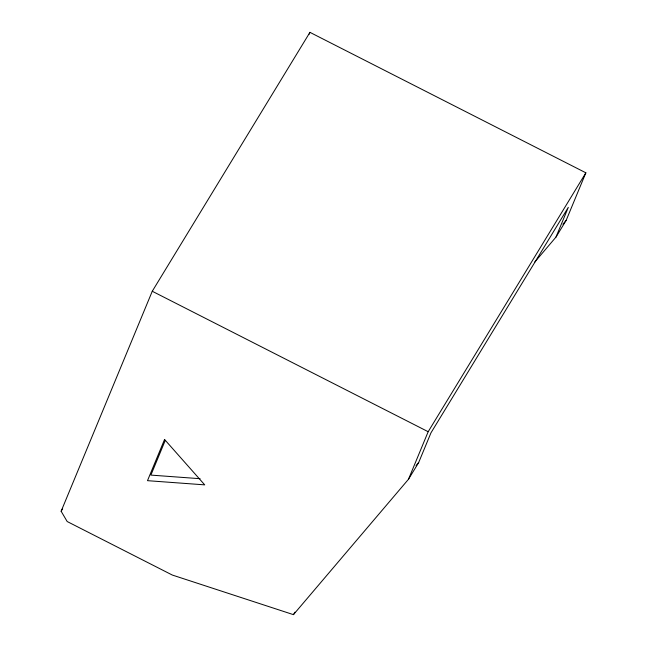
<?xml version="1.0" encoding="UTF-8"?>
<svg xmlns="http://www.w3.org/2000/svg" width="647" height="647" viewBox="0 0 647 647"><rect width="100%" height="100%" fill="white"/><g stroke="black" fill="none" stroke-linecap="round" stroke-linejoin="round"><path stroke-width="0.97" d="M555.991 237.077L568.301 207.347L430.959 432.851L418.649 462.581L408.475 479.281L293.447 614.65L172.288 575.037L67.183 521.531L61.133 511.251L152.263 291.255L309.945 32.35L585.867 172.814L566.157 220.376L555.991 237.077L534.422 262.464M309.177 34.218L309.945 32.35M165.292 440.316L150.888 475.1L200.077 478.699M408.475 479.281L428.177 431.711L585.867 172.814M61.133 511.251L62.662 508.744M293.447 614.65L294.967 612.143M562.89 224.226L566.157 220.376M416.037 465.654L418.649 462.581M152.263 291.255L428.177 431.711M164.556 439.475L147.492 480.672L204.719 484.862L164.556 439.475"/></g></svg>
